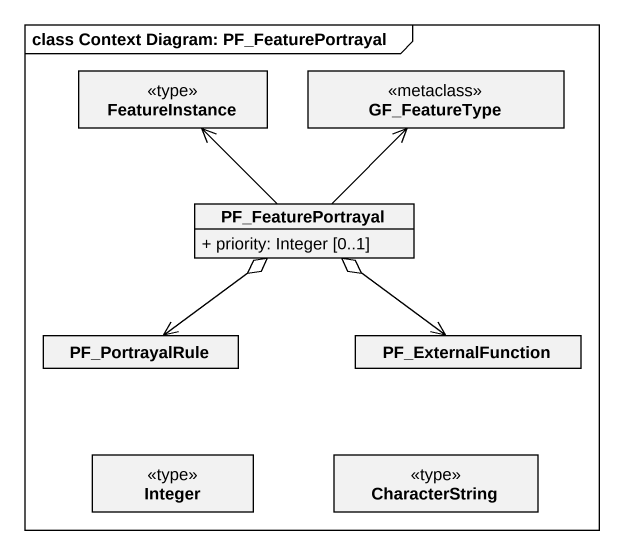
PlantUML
@startuml
mainframe class Context Diagram: PF_FeaturePortrayal
hide circle
hide empty members
skinparam classAttributeIconSize 0
class FeatureInstance <<type>>
class GF_FeatureType <<metaclass>>
class PF_FeaturePortrayal {
  + priority: Integer [0..1]
}
class PF_PortrayalRule
class PF_ExternalFunction
class Integer <<type>>
class CharacterString <<type>>
PF_FeaturePortrayal -up-> FeatureInstance
PF_FeaturePortrayal -up-> GF_FeatureType
PF_PortrayalRule <-up-o PF_FeaturePortrayal
PF_ExternalFunction <-up-o PF_FeaturePortrayal
@enduml
